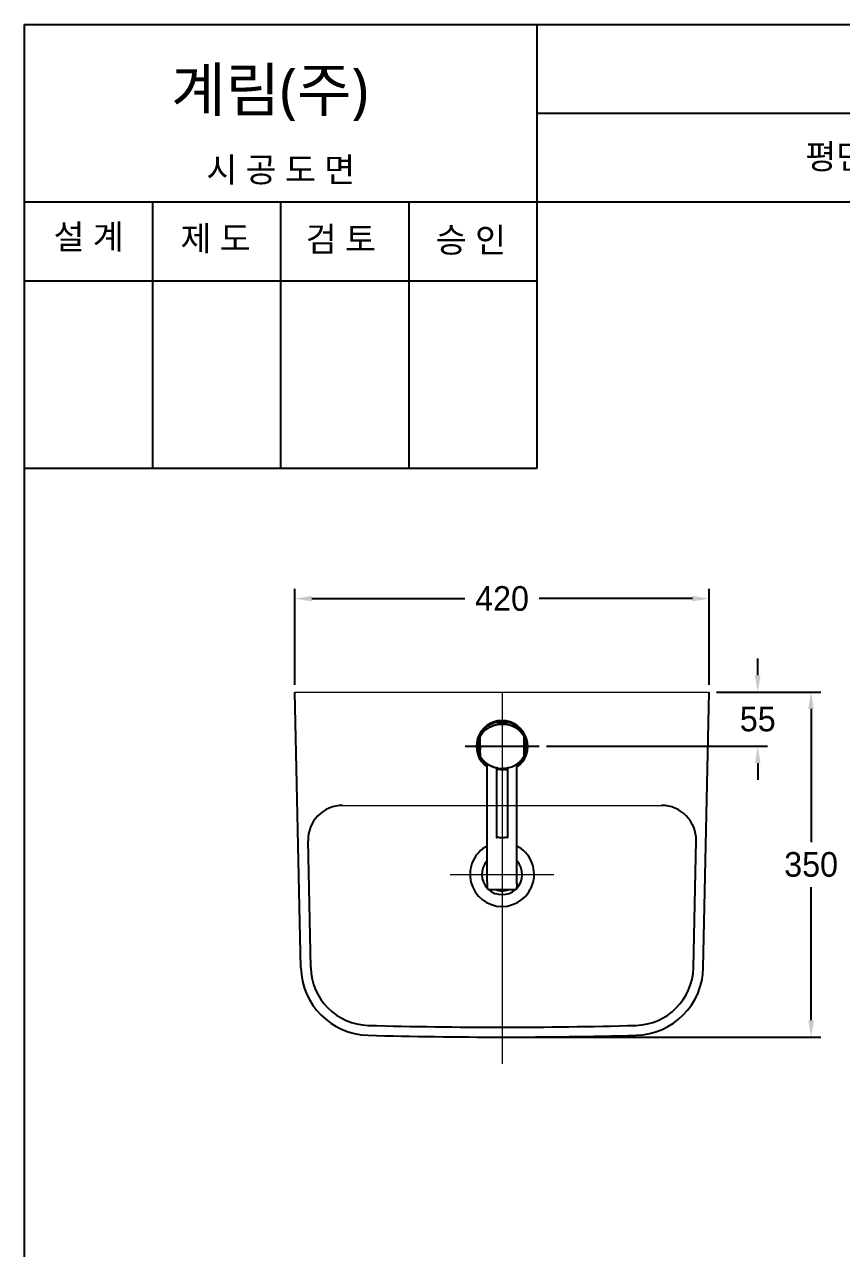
# Model space of a CAD drawing. Header units: millimetres. Extents: x 0 to 1800, y -67 to 2530.
# Drawn here: x 0 to 829, y 1288 to 2530 of the extents above; entities that cross this region are included whole.
import ezdxf
from ezdxf.enums import TextEntityAlignment as Align
from ezdxf.lldxf.tags import DXFTag

# ---------------------------------------------------------------- set-up
doc = ezdxf.new("R2010")
doc.units = ezdxf.units.MM
doc.layers.get('Defpoints').update_dxf_attribs({"color": 1})
for name, color, linetype in [('TEXT', 7, 'Continuous'), ('내부선 및 부속', 4, 'Continuous'), ('도각라인', 7, 'Continuous'), ('외형선', 3, 'Continuous'), ('중심선', 1, 'DASHED')]:
    doc.layers.add(name, color=color, linetype=linetype)
doc.styles.add('____', font='')
doc.styles.add('맑은고딕_통일', font='malgun.ttf', dxfattribs={"height": 25})
doc.styles.get('____').set_extended_font_data('굴림')
tags = doc.linetypes.add('DASHDOT', pattern=[70, 31, -13, 13, -13]).pattern_tags.tags
tags[10:11] = [DXFTag(74, 4), DXFTag(75, 0), DXFTag(340, '0'), DXFTag(46, 0.0), DXFTag(50, 0.0), DXFTag(44, 0.0), DXFTag(45, 0.0)]
tags[8:9] = [DXFTag(74, 4), DXFTag(75, 0), DXFTag(340, '0'), DXFTag(46, 0.0), DXFTag(50, 0.0), DXFTag(44, 0.0), DXFTag(45, 0.0)]
tags[6:7] = [DXFTag(74, 4), DXFTag(75, 0), DXFTag(340, '0'), DXFTag(46, 0.0), DXFTag(50, 0.0), DXFTag(44, 0.0), DXFTag(45, 0.0)]
tags[4:5] = [DXFTag(74, 4), DXFTag(75, 0), DXFTag(340, '0'), DXFTag(46, 0.0), DXFTag(50, 0.0), DXFTag(44, 0.0), DXFTag(45, 0.0)]
tags = doc.linetypes.add('DASHED', pattern=[25.72, 12.86, -12.86]).pattern_tags.tags
tags[6:7] = [DXFTag(74, 4), DXFTag(75, 0), DXFTag(340, '0'), DXFTag(46, 0.0), DXFTag(50, 0.0), DXFTag(44, 0.0), DXFTag(45, 0.0)]
tags[4:5] = [DXFTag(74, 4), DXFTag(75, 0), DXFTag(340, '0'), DXFTag(46, 0.0), DXFTag(50, 0.0), DXFTag(44, 0.0), DXFTag(45, 0.0)]
doc.dimstyles.new('MSADIM', dxfattribs={"dimtxt": 33, "dimasz": 17, "dimexe": 10, "dimexo": 7.5, "dimgap": 10, "dimtad": 0, "dimtih": 1, "dimtoh": 1, "dimdec": 0, "dimzin": 1, "dimdsep": 46, "dimtxsty": '____', "dimcen": 11.25, "dimadec": 0, "dimazin": 0, "dimtfac": 1, "dimtdec": 0, "dimtix": 1, "dimtmove": 0, "dimatfit": 3, "dimfxl": 0, "dimtolj": 1, "dimtzin": 1, "dimarcsym": 0})

# ---------------------------------------------------------------- blocks, each defined once
blk = doc.blocks.new('*D1')
at = {"color": 0, "lineweight": -2}
for p, q in [((701.8, 1852.7), (807.7, 1852.7)), ((797.7, 1835.7), (797.7, 1700.5)), ((797.7, 1519.7), (797.7, 1654.9)), ((491.8, 1502.7), (807.7, 1502.7))]:
    blk.add_line(p, q, dxfattribs=at)
at = {"color": 0}
for points in [[(794.8, 1835.7), (800.5, 1835.7), (797.7, 1852.7)], [(794.8, 1519.7), (800.5, 1519.7), (797.7, 1502.7)]]:
    blk.add_solid(points, dxfattribs=at)
at = {"layer": 'Defpoints', "color": 0}
for p in [(694.3, 1852.7), (797.7, 1852.7), (484.3, 1502.7)]:
    blk.add_point(p, dxfattribs=at)
at = {"color": 0, "insert": (797.7, 1677.7), "char_height": 25, "attachment_point": 5, "style": '____'}
blk.add_mtext('\\A1;350', dxfattribs=at)
blk = doc.blocks.new('*D2')
at = {"color": 0, "lineweight": -2}
for p, q in [((274.3, 1860.2), (274.3, 1957.5)), ((694.3, 1860.2), (694.3, 1957.5)), ((291.3, 1947.5), (446.7, 1947.5)), ((677.3, 1947.5), (522, 1947.5))]:
    blk.add_line(p, q, dxfattribs=at)
at = {"color": 0}
for points in [[(291.3, 1950.4), (291.3, 1944.7), (274.3, 1947.5)], [(677.3, 1950.4), (677.3, 1944.7), (694.3, 1947.5)]]:
    blk.add_solid(points, dxfattribs=at)
at = {"layer": 'Defpoints', "color": 0}
for p in [(694.3, 1947.5), (274.3, 1852.7), (694.3, 1852.7)]:
    blk.add_point(p, dxfattribs=at)
at = {"color": 0, "insert": (484.3, 1947.5), "char_height": 25, "attachment_point": 5, "style": '____'}
blk.add_mtext('\\A1;420', dxfattribs=at)
blk = doc.blocks.new('*D3')
at = {"color": 0, "lineweight": -2}
for p, q in [((743.6, 1869.7), (743.6, 1886.7)), ((701.8, 1852.7), (753.6, 1852.7)), ((529.3, 1797.7), (753.6, 1797.7)), ((743.6, 1780.7), (743.6, 1763.7))]:
    blk.add_line(p, q, dxfattribs=at)
at = {"color": 0}
for points in [[(740.7, 1869.7), (746.4, 1869.7), (743.6, 1852.7)], [(740.7, 1780.7), (746.4, 1780.7), (743.6, 1797.7)]]:
    blk.add_solid(points, dxfattribs=at)
at = {"layer": 'Defpoints', "color": 0}
for p in [(694.3, 1852.7), (743.6, 1852.7), (521.8, 1797.7)]:
    blk.add_point(p, dxfattribs=at)
at = {"color": 0, "insert": (743.6, 1825.2), "char_height": 25, "attachment_point": 5, "style": '____'}
blk.add_mtext('\\A1;55', dxfattribs=at)

msp = doc.modelspace()

# ---------------------------------------------------------------- linework, layer by layer
at = {"layer": '내부선 및 부속', "linetype": 'Continuous', "extrusion": (-1, 3.06162e-16, 0)}
for p, q in [((480, 1821.2), (480, 1820.2)), ((480, 1821.2), (484.4, 1821.2)), ((480, 1820.2), (484.4, 1820.2)), ((481.3, 1820.2), (481.3, 1820)), ((484.3, 1823.7), (484.3, 1822.7)), ((484.4, 1821.2), (488.7, 1821.2)), ((484.4, 1820.3), (484.4, 1821.2)), ((484.4, 1820.2), (488.7, 1820.2)), ((487.4, 1820.1), (487.4, 1820.2)), ((488.7, 1820.2), (488.7, 1821.2)), ((469.3, 1660.1), (469.3, 1779.8)), ((499.3, 1660.1), (499.3, 1779.8)), ((478.5, 1774.9), (478.5, 1705.5)), ((490.2, 1705.5), (490.2, 1774.9)), ((481.5, 1705), (479, 1705)), ((481.5, 1705), (487.2, 1705)), ((489.7, 1705), (487.2, 1705)), ((469.3, 1660.2), (469.3, 1658.5)), ((470.4, 1652.4), (484.3, 1652.4)), ((484.3, 1652.4), (498.3, 1652.4)), ((499.3, 1658.5), (499.3, 1660.2))]:
    msp.add_line(p, q, dxfattribs=at)
at = {"layer": '내부선 및 부속', "lineweight": 18}
msp.add_line((322.6, 1737.7), (646.1, 1737.7), dxfattribs=at)
at = {"layer": '내부선 및 부속'}
for p, q in [((290.3, 1573.2), (287.6, 1701.9)), ((678.3, 1573.2), (681.1, 1701.9))]:
    msp.add_line(p, q, dxfattribs=at)
at = {"layer": '내부선 및 부속', "linetype": 'Continuous'}
for centre, radius, start, end in [((484.3, 1797.7), 26, 90, 234.765), ((484.3, 1797.7), 25, 90, 233.1281), ((484.3, 1802.5), 19.2, 99.7692, 103.1156), ((484.3, 1802.5), 19.2, 90, 95.2432), ((484.3, 1797.7), 26, 305.235, 90), ((484.3, 1797.7), 25, 306.8719, 90), ((484.3, 1802.5), 19.2, 84.7749, 90), ((484.3, 1802.5), 19.2, 76.8844, 80.2618), ((479, 1705.5), 0.5, 180, 270), ((489.7, 1705.5), 0.5, 270, 0)]:
    msp.add_arc(centre, radius, start, end, dxfattribs=at)
at = {"layer": '내부선 및 부속', "linetype": 'Continuous', "extrusion": (0, 0, -1)}
for start, end in [(74.2191, 81.9112), (98.0888, 101.3034), (350.1619, 10.3106), (170.3222, 189.7144)]:
    msp.add_arc((-484.3, 1797.7), 22.8, start, end, dxfattribs=at)
at = {"layer": '내부선 및 부속'}
for centre, radius, start, end in [((322.6, 1702.7), 35, 90, 181.2276), ((646.1, 1702.7), 35, 358.7724, 90), ((484.3, 1667.7), 32.5, 117.4864, 62.5136), ((484.3, 1667.7), 20.5, 137.0297, 225.0891), ((484.3, 1667.7), 20.5, 314.9109, 42.9703), ((484.3, 1667.7), 20.5, 228.1508, 311.8492), ((350.3, 1574.5), 60, 181.2276, 268.4422), ((618.4, 1574.5), 60, 271.5578, 358.7724), ((484.3, 6502.7), 4990, 268.4422, 271.5578)]:
    msp.add_arc(centre, radius, start, end, dxfattribs=at)
at = {"layer": '내부선 및 부속', "linetype": 'Continuous'}
for centre, major_axis, ratio, start_param, end_param in [((484.3, 1802.5), (0, 19.2), 0.015039, 6.054274, 6.283185), ((484.3, 1660.4), (-11.8, 0), 0.803557, 1.010091, 1.570796), ((484.3, 1660.4), (-11.8, 0), 0.803557, 1.570796, 2.131502)]:
    msp.add_ellipse(centre, major_axis=major_axis, ratio=ratio, start_param=start_param, end_param=end_param, dxfattribs=at)
at = {"layer": '내부선 및 부속', "linetype": 'Continuous', "extrusion": (0, 0, -1)}
for centre, start_param, end_param in [((484.3, 1660.2), 1.570796, 1.57082), ((484.3, 1658.5), 1.308008, 1.570812), ((484.3, 1658.5), 4.712373, 4.975177)]:
    msp.add_ellipse(centre, major_axis=(0, -20.2), ratio=0.740741, start_param=start_param, end_param=end_param, dxfattribs=at)
at = {"layer": '내부선 및 부속', "linetype": 'Continuous'}
for points, knots in [([(468.2, 1814.8), (468.1, 1814.7), (467.2, 1814), (465.7, 1812.6), (463.7, 1810.4), (462.5, 1808.7), (462, 1807.8)], [0, 0, 0, 0, 0.059469, 0.340099, 0.661695, 1, 1, 1, 1]), ([(468.2, 1814.8), (468.3, 1814.8), (468.5, 1815), (468.9, 1815.3), (469.4, 1815.7), (470.1, 1816.1), (470.7, 1816.5), (471.5, 1817), (472.3, 1817.4), (473.1, 1817.8), (473.8, 1818.1), (474.2, 1818.3), (474.4, 1818.4), (474.6, 1818.4), (474.8, 1818.5), (475, 1818.6), (475.2, 1818.7), (475.4, 1818.7), (475.6, 1818.8), (475.8, 1818.9), (476, 1819), (476.1, 1819), (476.3, 1819.1), (476.5, 1819.1), (476.7, 1819.2), (476.9, 1819.3), (477.1, 1819.3), (477.3, 1819.4), (477.5, 1819.4), (477.7, 1819.5), (477.9, 1819.5), (478.1, 1819.6), (478.2, 1819.6), (478.4, 1819.7), (478.6, 1819.7), (478.8, 1819.7), (479, 1819.8), (479.2, 1819.8), (479.3, 1819.9), (479.5, 1819.9), (479.7, 1819.9), (479.9, 1820), (480.1, 1820), (480.2, 1820), (480.4, 1820), (480.6, 1820.1), (480.8, 1820.1), (480.9, 1820.1), (481.1, 1820.1), (481.3, 1820.2), (481.5, 1820.2), (481.6, 1820.2), (481.8, 1820.2), (482, 1820.2), (482.1, 1820.2), (482.3, 1820.3), (482.4, 1820.3), (482.6, 1820.3), (482.8, 1820.3), (482.9, 1820.3), (483.1, 1820.3), (483.3, 1820.3), (483.4, 1820.3), (483.6, 1820.3), (483.7, 1820.3), (483.9, 1820.3), (484, 1820.3), (484.2, 1820.3), (484.3, 1820.3), (484.3, 1820.3)], [0, 0, 0, 0, 0.005294, 0.043779, 0.084881, 0.128601, 0.174936, 0.223886, 0.275451, 0.329629, 0.386419, 0.398888, 0.411291, 0.423627, 0.435897, 0.4481, 0.460236, 0.472306, 0.48431, 0.496247, 0.508117, 0.519921, 0.531658, 0.543329, 0.554934, 0.566472, 0.577944, 0.589349, 0.600688, 0.611961, 0.623168, 0.634308, 0.645382, 0.65639, 0.667331, 0.678206, 0.689016, 0.699759, 0.710435, 0.721046, 0.73159, 0.742068, 0.752481, 0.762826, 0.773106, 0.78332, 0.793467, 0.803549, 0.813564, 0.823513, 0.833396, 0.843213, 0.852964, 0.862649, 0.872268, 0.88182, 0.891307, 0.900728, 0.910082, 0.919371, 0.928593, 0.93775, 0.946841, 0.955865, 0.964824, 0.973717, 0.982544, 0.991305, 1, 1, 1, 1]), ([(482.6, 1821.6), (482.6, 1821.6), (482.6, 1821.6), (482.6, 1821.6), (482.6, 1821.6), (482.6, 1821.6), (482.5, 1821.6), (482.5, 1821.6), (482.5, 1821.6), (482.5, 1821.6), (482.5, 1821.6), (482.5, 1821.6), (482.4, 1821.6), (482.4, 1821.6), (482.4, 1821.6), (482.4, 1821.6), (482.4, 1821.6), (482.3, 1821.6), (482.3, 1821.6), (482.2, 1821.6), (482.2, 1821.6), (482.2, 1821.6), (482.2, 1821.6), (482.1, 1821.6), (482.1, 1821.6), (482, 1821.6), (482, 1821.6), (482, 1821.6), (482, 1821.6), (481.9, 1821.5), (481.9, 1821.5), (481.8, 1821.5), (481.8, 1821.5), (481.8, 1821.5), (481.7, 1821.5), (481.7, 1821.5), (481.7, 1821.5), (481.7, 1821.5), (481.6, 1821.5), (481.5, 1821.5), (481.5, 1821.5), (481.5, 1821.5), (481.5, 1821.5), (481.5, 1821.5), (481.4, 1821.5), (481.4, 1821.5), (481.3, 1821.5), (481.3, 1821.5), (481.3, 1821.5), (481.2, 1821.5), (481.2, 1821.4), (481.2, 1821.4), (481.2, 1821.4), (481.2, 1821.4), (481.1, 1821.4), (481.1, 1821.4), (481.1, 1821.4), (481.1, 1821.4), (481.1, 1821.4), (481.1, 1821.4), (481.1, 1821.4)], [0, 0, 0, 0, 0.0625, 0.0625, 0.09375, 0.09375, 0.109375, 0.109375, 0.125, 0.125, 0.1875, 0.1875, 0.203125, 0.203125, 0.21875, 0.21875, 0.25, 0.25, 0.3125, 0.3125, 0.328125, 0.328125, 0.34375, 0.375, 0.40625, 0.40625, 0.421875, 0.421875, 0.4375, 0.4375, 0.5, 0.5, 0.53125, 0.53125, 0.546875, 0.546875, 0.5625, 0.5625, 0.625, 0.625, 0.640625, 0.640625, 0.65625, 0.65625, 0.6875, 0.6875, 0.75, 0.75, 0.78125, 0.78125, 0.8125, 0.84375, 0.84375, 0.875, 0.875, 0.9375, 0.9375, 0.96875, 0.96875, 1, 1, 1, 1]), ([(505, 1810.2), (505, 1810.2), (504.9, 1810.3), (504.9, 1810.4), (504.8, 1810.5), (504.7, 1810.5), (504.7, 1810.6), (504.6, 1810.7), (504.5, 1810.8), (504.5, 1810.9), (504.4, 1811), (504.3, 1811), (504.3, 1811.1), (504.2, 1811.2), (504.1, 1811.3), (504.1, 1811.4), (504, 1811.5), (503.9, 1811.5), (503.8, 1811.6), (503.8, 1811.7), (503.7, 1811.8), (503.6, 1811.9), (503.5, 1812), (503.4, 1812), (503.4, 1812.1), (503.3, 1812.2), (503.2, 1812.3), (503.1, 1812.4), (503, 1812.5), (503, 1812.5), (502.9, 1812.6), (502.8, 1812.7), (502.7, 1812.8), (502.6, 1812.9), (502.5, 1813), (502.5, 1813), (502.3, 1813.2), (502.1, 1813.3), (501.9, 1813.6), (501.7, 1813.8), (501.4, 1814), (501.2, 1814.2), (500.9, 1814.4), (500.7, 1814.6), (500.4, 1814.8), (500.2, 1815), (499.9, 1815.2), (499.7, 1815.4), (499.4, 1815.6), (499.1, 1815.8), (498.9, 1815.9), (498.6, 1816.1), (498.3, 1816.3), (498, 1816.5), (497.8, 1816.6), (497.5, 1816.8), (497.2, 1816.9), (497, 1817.1), (496.9, 1817.1), (496.9, 1817.1), (496.9, 1817.1), (496.9, 1817.1), (496.9, 1817.1), (496.9, 1817.1), (496.9, 1817.1), (496.9, 1817.1), (496.9, 1817.1), (496.9, 1817.1), (496.9, 1817.1), (496.8, 1817.2), (496.8, 1817.2), (496.8, 1817.2), (496.8, 1817.2), (496.8, 1817.2), (496.8, 1817.2), (496.8, 1817.2), (496.7, 1817.2), (496.7, 1817.2), (496.7, 1817.2), (496.7, 1817.2), (496.7, 1817.3), (496.6, 1817.3), (496.6, 1817.3), (496.6, 1817.3), (496.6, 1817.3), (496.5, 1817.3), (496.5, 1817.3), (496.5, 1817.3), (496.4, 1817.4), (496.4, 1817.4), (496.4, 1817.4), (496.4, 1817.4), (496.3, 1817.4), (496.3, 1817.4), (496.3, 1817.5), (496.2, 1817.5), (496.2, 1817.5), (496.1, 1817.5), (496.1, 1817.5), (496.1, 1817.6), (496, 1817.6), (496, 1817.6), (495.9, 1817.6), (495.9, 1817.6), (495.9, 1817.7), (495.8, 1817.7), (495.8, 1817.7), (495.7, 1817.7), (495.7, 1817.7), (495.6, 1817.8), (495.6, 1817.8), (495.5, 1817.8), (495.5, 1817.8), (495.4, 1817.9), (495.4, 1817.9), (495.3, 1817.9), (495.3, 1817.9), (495.2, 1818), (495.2, 1818), (495.1, 1818), (495, 1818), (495, 1818.1), (494.9, 1818.1), (494.9, 1818.1), (494.8, 1818.1), (494.7, 1818.2), (494.7, 1818.2), (494.6, 1818.2), (494.5, 1818.3), (494.5, 1818.3), (494.4, 1818.3), (494.3, 1818.3), (494.3, 1818.4), (494.2, 1818.4), (494.1, 1818.4), (494.1, 1818.5), (494, 1818.5), (493.9, 1818.5), (493.8, 1818.6), (493.8, 1818.6), (493.7, 1818.6), (493.6, 1818.6), (493.5, 1818.7), (493.4, 1818.7), (493.4, 1818.7), (493.3, 1818.8), (493.2, 1818.8), (493.1, 1818.8), (493, 1818.9), (492.9, 1818.9), (492.8, 1818.9), (492.7, 1818.9), (492.7, 1819), (492.6, 1819), (492.5, 1819), (492.4, 1819.1), (492.3, 1819.1), (492.2, 1819.1), (492.1, 1819.2), (492, 1819.2), (491.9, 1819.2), (491.8, 1819.2), (491.7, 1819.3), (491.6, 1819.3), (491.5, 1819.3), (491.4, 1819.4), (491.3, 1819.4), (491.2, 1819.4), (491.1, 1819.5), (491, 1819.5), (490.9, 1819.5), (490.7, 1819.5), (490.6, 1819.6), (490.5, 1819.6), (490.4, 1819.6), (490.3, 1819.6), (490.2, 1819.7), (490.1, 1819.7), (489.9, 1819.7), (489.8, 1819.8), (489.7, 1819.8), (489.6, 1819.8), (489.5, 1819.8), (489.3, 1819.9), (489.2, 1819.9), (489.1, 1819.9), (489, 1819.9), (488.8, 1819.9), (488.7, 1820), (488.6, 1820), (488.4, 1820), (488.3, 1820), (488.2, 1820), (488, 1820.1), (487.9, 1820.1), (487.8, 1820.1), (487.6, 1820.1), (487.5, 1820.1), (487.4, 1820.2), (487.2, 1820.2), (487.1, 1820.2), (486.9, 1820.2), (486.8, 1820.2), (486.6, 1820.2), (486.5, 1820.2), (486.3, 1820.3), (486.2, 1820.3), (486, 1820.3), (485.9, 1820.3), (485.7, 1820.3), (485.6, 1820.3), (485.4, 1820.3), (485.3, 1820.3), (485.1, 1820.3), (485, 1820.3), (484.8, 1820.3), (484.7, 1820.3), (484.5, 1820.3), (484.4, 1820.3), (484.3, 1820.3)], [0, 0, 0, 0, 0.003831, 0.008206, 0.012603, 0.017022, 0.021464, 0.025928, 0.030415, 0.034923, 0.039454, 0.044007, 0.048582, 0.053178, 0.057796, 0.062435, 0.067096, 0.071779, 0.076482, 0.081207, 0.085952, 0.090718, 0.095505, 0.100312, 0.105139, 0.109986, 0.114852, 0.119738, 0.124643, 0.129567, 0.13451, 0.139471, 0.144451, 0.149448, 0.154463, 0.159496, 0.164547, 0.178082, 0.191602, 0.205107, 0.218601, 0.232085, 0.245563, 0.259036, 0.272507, 0.285978, 0.299452, 0.312931, 0.326419, 0.339917, 0.35343, 0.366961, 0.38051, 0.394075, 0.407654, 0.421243, 0.43484, 0.448442, 0.448554, 0.448708, 0.448903, 0.44914, 0.449419, 0.44974, 0.450102, 0.450506, 0.450952, 0.451439, 0.451968, 0.452539, 0.453152, 0.453806, 0.454502, 0.455239, 0.456019, 0.45684, 0.457702, 0.458607, 0.459553, 0.460541, 0.46157, 0.462641, 0.463754, 0.464909, 0.466105, 0.467343, 0.468622, 0.469943, 0.471306, 0.47271, 0.474156, 0.475644, 0.477173, 0.478744, 0.480356, 0.48201, 0.483706, 0.485443, 0.487221, 0.489041, 0.490903, 0.492805, 0.49475, 0.496735, 0.498762, 0.50083, 0.50294, 0.50509, 0.507282, 0.509515, 0.51179, 0.514105, 0.516461, 0.518859, 0.521298, 0.523777, 0.526298, 0.52886, 0.531463, 0.534107, 0.536792, 0.539518, 0.542285, 0.545093, 0.547942, 0.550832, 0.553764, 0.556736, 0.559749, 0.562803, 0.565898, 0.569034, 0.572211, 0.575429, 0.578689, 0.581989, 0.58533, 0.588713, 0.592136, 0.5956, 0.599106, 0.602652, 0.606239, 0.609868, 0.613537, 0.617247, 0.620999, 0.624791, 0.628624, 0.632499, 0.636414, 0.64037, 0.644367, 0.648406, 0.652485, 0.656605, 0.660767, 0.664969, 0.669212, 0.673496, 0.677822, 0.682188, 0.686596, 0.691044, 0.695534, 0.700064, 0.704636, 0.709249, 0.713903, 0.718598, 0.723335, 0.728112, 0.732931, 0.737791, 0.742692, 0.747635, 0.752619, 0.757644, 0.762711, 0.767819, 0.772969, 0.77816, 0.783393, 0.788667, 0.793983, 0.799341, 0.804741, 0.810182, 0.815665, 0.821191, 0.826758, 0.832367, 0.838018, 0.843712, 0.849448, 0.855226, 0.861047, 0.86691, 0.872815, 0.878763, 0.884754, 0.890788, 0.896864, 0.902984, 0.909146, 0.915352, 0.921601, 0.927893, 0.934229, 0.940608, 0.947031, 0.953498, 0.960008, 0.966563, 0.973162, 0.979805, 0.986492, 0.993224, 1, 1, 1, 1]), ([(484.3, 1820.3), (484.3, 1820.3), (484.3, 1820.3), (484.3, 1820.2), (484.3, 1820), (484.3, 1819.8), (484.3, 1819.7)], [0, 0, 0, 0, 0.249645, 0.499764, 0.749882, 1, 1, 1, 1]), ([(487.6, 1821.4), (487.6, 1821.4), (487.6, 1821.4), (487.6, 1821.4), (487.6, 1821.4), (487.6, 1821.4), (487.5, 1821.4), (487.5, 1821.4), (487.5, 1821.4), (487.5, 1821.4), (487.5, 1821.4), (487.5, 1821.4), (487.4, 1821.4), (487.4, 1821.5), (487.4, 1821.5), (487.4, 1821.5), (487.4, 1821.5), (487.3, 1821.5), (487.3, 1821.5), (487.2, 1821.5), (487.2, 1821.5), (487.2, 1821.5), (487.2, 1821.5), (487.1, 1821.5), (487.1, 1821.5), (487, 1821.5), (487, 1821.5), (487, 1821.5), (487, 1821.5), (486.9, 1821.5), (486.9, 1821.5), (486.8, 1821.5), (486.8, 1821.5), (486.8, 1821.5), (486.7, 1821.5), (486.7, 1821.5), (486.7, 1821.5), (486.7, 1821.6), (486.6, 1821.6), (486.5, 1821.6), (486.5, 1821.6), (486.5, 1821.6), (486.5, 1821.6), (486.5, 1821.6), (486.4, 1821.6), (486.4, 1821.6), (486.3, 1821.6), (486.3, 1821.6), (486.3, 1821.6), (486.2, 1821.6), (486.2, 1821.6), (486.2, 1821.6), (486.2, 1821.6), (486.2, 1821.6), (486.1, 1821.6), (486.1, 1821.6), (486.1, 1821.6), (486.1, 1821.6), (486.1, 1821.6), (486.1, 1821.6), (486.1, 1821.6)], [0, 0, 0, 0, 0.0625, 0.0625, 0.09375, 0.09375, 0.109375, 0.109375, 0.125, 0.125, 0.1875, 0.1875, 0.203125, 0.203125, 0.21875, 0.21875, 0.25, 0.25, 0.3125, 0.3125, 0.328125, 0.328125, 0.34375, 0.375, 0.40625, 0.40625, 0.421875, 0.421875, 0.4375, 0.4375, 0.5, 0.5, 0.53125, 0.53125, 0.546875, 0.546875, 0.5625, 0.5625, 0.625, 0.625, 0.640625, 0.640625, 0.65625, 0.65625, 0.6875, 0.6875, 0.75, 0.75, 0.78125, 0.78125, 0.8125, 0.84375, 0.84375, 0.875, 0.875, 0.9375, 0.9375, 0.96875, 0.96875, 1, 1, 1, 1]), ([(462, 1801.8), (462, 1801.9), (462, 1801.9), (462, 1802), (462, 1802), (462, 1802.1), (462, 1802.1), (462, 1802.2), (462, 1802.2), (462, 1802.3), (462, 1802.3), (462, 1802.4), (462, 1802.4), (462, 1802.5), (462, 1802.6), (462, 1802.6), (462, 1802.7), (462, 1802.7), (462, 1802.8), (462, 1802.8), (462, 1802.9), (462, 1803), (462, 1803), (462, 1803.1), (462, 1803.1), (462, 1803.2), (462, 1803.3), (462, 1803.3), (462, 1803.4), (462, 1803.4), (462, 1803.5), (462, 1803.5), (462, 1803.6), (462, 1803.7), (462, 1803.7), (462, 1803.8), (462, 1803.8), (462, 1803.9), (462, 1804), (462, 1804), (462, 1804.1), (462, 1804.1), (462, 1804.2), (462, 1804.3), (462, 1804.3), (462, 1804.4), (462, 1804.5), (462, 1804.5), (462, 1804.6), (462, 1804.6), (462, 1804.7), (462, 1804.8), (462, 1804.8), (462, 1804.9), (462, 1805), (462, 1805), (462, 1805.1), (462, 1805.1), (462, 1805.2), (462, 1805.3), (462, 1805.3), (462, 1805.4), (462, 1805.5), (462, 1805.5), (462, 1805.6), (462, 1805.7), (462, 1805.7), (462, 1805.8), (462, 1805.8), (462, 1805.9), (462, 1806), (462, 1806), (462, 1806.1), (462, 1806.2), (462, 1806.2), (462, 1806.3), (462, 1806.4), (462, 1806.4), (462, 1806.5), (462, 1806.6), (462, 1806.6), (462, 1806.7), (462, 1806.8), (462, 1806.8), (462, 1806.9), (462, 1807), (462, 1807), (462, 1807.1), (462, 1807.2), (462, 1807.2), (462, 1807.3), (462, 1807.4), (462, 1807.4), (462, 1807.5), (462, 1807.6), (462, 1807.6), (462, 1807.7), (462, 1807.8), (462, 1807.8)], [0, 0, 0, 0, 0.01106, 0.022107, 0.033141, 0.044161, 0.055168, 0.066161, 0.077142, 0.088108, 0.099062, 0.110002, 0.120929, 0.131842, 0.142743, 0.153629, 0.164502, 0.175362, 0.186209, 0.197042, 0.207861, 0.218667, 0.22946, 0.240239, 0.251005, 0.261757, 0.272496, 0.283222, 0.293933, 0.304632, 0.315316, 0.325988, 0.336645, 0.34729, 0.35792, 0.368537, 0.379141, 0.389731, 0.400307, 0.41087, 0.421419, 0.431955, 0.442477, 0.452985, 0.46348, 0.473961, 0.484429, 0.494882, 0.505322, 0.515749, 0.526162, 0.536561, 0.546946, 0.557318, 0.567676, 0.578021, 0.588351, 0.598668, 0.608971, 0.619261, 0.629536, 0.639798, 0.650046, 0.660281, 0.670501, 0.680708, 0.690901, 0.70108, 0.711246, 0.721397, 0.731535, 0.741659, 0.751769, 0.761865, 0.771948, 0.782016, 0.792071, 0.802111, 0.812138, 0.822151, 0.83215, 0.842135, 0.852107, 0.862064, 0.872007, 0.881937, 0.891852, 0.901754, 0.911641, 0.921515, 0.931375, 0.94122, 0.951052, 0.96087, 0.970673, 0.980463, 0.990238, 1, 1, 1, 1]), ([(462, 1807.8), (462, 1807.8), (462, 1807.8), (462, 1807.8), (462, 1807.8), (462, 1807.8)], [0, 0, 0, 0, 0.5, 0.5, 1, 1, 1, 1]), ([(461.9, 1800.7), (461.9, 1800.7), (461.9, 1800.8), (462, 1800.9), (462, 1801.1), (462, 1801.2), (462, 1801.4), (462, 1801.5), (462, 1801.7), (462, 1801.8), (462, 1801.8)], [0, 0, 0, 0, 0.117598, 0.237295, 0.359099, 0.483017, 0.609058, 0.737229, 0.86754, 1, 1, 1, 1]), ([(506.7, 1801.8), (506.7, 1801.9), (506.7, 1801.9), (506.7, 1802), (506.7, 1802.1), (506.7, 1802.1), (506.7, 1802.2), (506.7, 1802.3), (506.7, 1802.4), (506.7, 1802.4), (506.7, 1802.5), (506.7, 1802.6), (506.7, 1802.7), (506.7, 1802.8), (506.7, 1802.8), (506.7, 1802.9), (506.7, 1803), (506.7, 1803.2), (506.7, 1803.4), (506.7, 1803.7), (506.7, 1804), (506.7, 1804.3), (506.7, 1804.6), (506.7, 1804.8), (506.7, 1804.9), (506.7, 1805), (506.7, 1805.1), (506.7, 1805.2), (506.7, 1805.3), (506.7, 1805.4), (506.7, 1805.6), (506.7, 1805.7), (506.7, 1805.8), (506.7, 1805.9), (506.7, 1806), (506.7, 1806.1), (506.7, 1806.2), (506.7, 1806.4), (506.7, 1806.5), (506.7, 1806.6), (506.7, 1806.7), (506.7, 1806.9), (506.7, 1807), (506.7, 1807.1), (506.7, 1807.2), (506.7, 1807.4), (506.7, 1807.5), (506.7, 1807.6), (506.7, 1807.7), (506.7, 1807.8)], [0, 0, 0, 0, 0.014424, 0.028955, 0.043594, 0.058341, 0.073195, 0.088159, 0.103231, 0.118413, 0.133705, 0.149107, 0.164619, 0.180242, 0.195977, 0.211824, 0.227784, 0.243856, 0.293519, 0.346524, 0.402886, 0.462621, 0.525749, 0.542815, 0.559972, 0.57722, 0.594561, 0.611993, 0.629518, 0.647136, 0.664847, 0.682651, 0.700549, 0.718541, 0.736628, 0.75481, 0.773087, 0.79146, 0.809929, 0.828495, 0.847157, 0.865917, 0.884775, 0.903731, 0.922786, 0.941939, 0.961193, 0.980546, 1, 1, 1, 1]), ([(506.7, 1807.8), (506.7, 1807.8), (506.7, 1807.8), (506.7, 1807.8), (506.7, 1807.8), (506.7, 1807.8)], [0, 0, 0, 0, 0.5, 0.5, 1, 1, 1, 1]), ([(506.7, 1800.7), (506.7, 1800.7), (506.7, 1800.8), (506.7, 1800.9), (506.7, 1800.9), (506.7, 1801), (506.7, 1801.1), (506.7, 1801.2), (506.7, 1801.3), (506.7, 1801.4), (506.7, 1801.5), (506.7, 1801.6), (506.7, 1801.7), (506.7, 1801.8), (506.7, 1801.8)], [0, 0, 0, 0, 0.077366, 0.155805, 0.23532, 0.315915, 0.397592, 0.480357, 0.564212, 0.649162, 0.735212, 0.822365, 0.910626, 1, 1, 1, 1]), ([(462, 1793.7), (462, 1793.7), (462, 1793.8), (462, 1793.8), (462, 1793.9), (462, 1794), (462, 1794.1), (462, 1794.1), (462, 1794.2), (462, 1794.3), (462, 1794.3), (462, 1794.4), (462, 1794.5), (462, 1794.5), (462, 1794.6)], [0, 0, 0, 0, 0.081189, 0.16369, 0.247504, 0.33263, 0.41907, 0.506823, 0.59485, 0.680544, 0.763905, 0.844934, 0.923632, 1, 1, 1, 1]), ([(462, 1791.1), (462, 1791.1), (462, 1791.2), (462, 1791.2), (462, 1791.3), (462, 1791.4), (462, 1791.4), (462, 1791.5), (462, 1791.5), (462, 1791.6), (462, 1791.7), (462, 1791.7), (462, 1791.8), (462, 1791.9), (462, 1792), (462, 1792), (462, 1792.1), (462, 1792.2), (462, 1792.3), (462, 1792.4), (462, 1792.5), (462, 1792.6), (462, 1792.8), (462, 1793), (462, 1793.2), (462, 1793.4), (462, 1793.6), (462, 1793.7)], [0, 0, 0, 0, 0.019153, 0.039028, 0.059626, 0.080947, 0.10299, 0.125757, 0.149246, 0.173458, 0.198392, 0.224049, 0.25043, 0.277532, 0.305358, 0.333906, 0.363177, 0.393171, 0.423887, 0.455326, 0.487488, 0.570544, 0.640418, 0.697109, 0.740618, 0.879871, 1, 1, 1, 1]), ([(462, 1791.1), (462, 1790.9), (462, 1790.6), (462, 1790), (462, 1789.7), (462, 1788.8), (462, 1788.2), (462, 1787.6)], [0, 0, 0, 0, 0.25, 0.25, 0.5, 0.5, 1, 1, 1, 1]), ([(506.7, 1793.7), (506.7, 1793.7), (506.7, 1793.8), (506.7, 1793.9), (506.7, 1793.9), (506.7, 1794), (506.7, 1794.1), (506.7, 1794.1), (506.7, 1794.2), (506.7, 1794.3), (506.7, 1794.3), (506.7, 1794.3)], [0, 0, 0, 0, 0.124337, 0.243653, 0.357942, 0.467199, 0.571421, 0.670601, 0.780507, 0.890441, 1, 1, 1, 1]), ([(506.7, 1791.1), (506.7, 1791.1), (506.7, 1791.2), (506.7, 1791.2), (506.7, 1791.3), (506.7, 1791.4), (506.7, 1791.4), (506.7, 1791.5), (506.7, 1791.5), (506.7, 1791.6), (506.7, 1791.6), (506.7, 1791.7), (506.7, 1791.7), (506.7, 1791.8), (506.7, 1791.8), (506.7, 1791.9), (506.7, 1791.9), (506.7, 1792), (506.7, 1792), (506.7, 1792.1), (506.7, 1792.1), (506.7, 1792.2), (506.7, 1792.2), (506.7, 1792.3), (506.7, 1792.3), (506.7, 1792.4), (506.7, 1792.4), (506.7, 1792.5), (506.7, 1792.7), (506.7, 1793), (506.7, 1793.2), (506.7, 1793.5), (506.7, 1793.6), (506.7, 1793.7)], [0, 0, 0, 0, 0.020289, 0.040466, 0.060532, 0.080487, 0.10033, 0.120063, 0.139686, 0.159198, 0.178601, 0.197893, 0.217076, 0.23615, 0.255114, 0.27397, 0.292716, 0.311354, 0.329884, 0.348306, 0.366619, 0.384825, 0.402923, 0.420914, 0.438798, 0.456574, 0.474244, 0.491806, 0.594173, 0.696139, 0.797743, 0.899018, 1, 1, 1, 1]), ([(506.7, 1787.6), (506.7, 1788.2), (506.7, 1788.8), (506.7, 1789.7), (506.7, 1790), (506.7, 1790.6), (506.7, 1790.9), (506.7, 1791.1)], [0, 0, 0, 0, 0.5, 0.5, 0.75, 0.75, 1, 1, 1, 1]), ([(479.7, 1775.4), (479.7, 1775.5), (479.6, 1775.5), (479.6, 1775.5), (479.5, 1775.5), (479.4, 1775.5), (479.3, 1775.5), (479.2, 1775.5), (479.2, 1775.6), (479.1, 1775.6), (479, 1775.6), (478.9, 1775.6), (478.8, 1775.6), (478.8, 1775.6), (478.7, 1775.7), (478.6, 1775.7), (478.5, 1775.7), (478.4, 1775.7), (478.3, 1775.7), (478.2, 1775.8), (478.2, 1775.8), (478.1, 1775.8), (478, 1775.8), (477.9, 1775.8), (477.8, 1775.9), (477.7, 1775.9), (477.6, 1775.9), (477.6, 1775.9), (477.5, 1776), (477.4, 1776), (477.3, 1776), (477.2, 1776), (477.1, 1776), (477, 1776.1), (477, 1776.1), (476.9, 1776.1), (476.8, 1776.2), (476.7, 1776.2), (476.6, 1776.2), (476.5, 1776.2), (476.4, 1776.3), (476.3, 1776.3), (476.2, 1776.3), (476.1, 1776.3), (476.1, 1776.4), (476, 1776.4), (475.9, 1776.4), (475.8, 1776.5), (475.7, 1776.5), (475.6, 1776.5), (475.5, 1776.6), (475.4, 1776.6), (475.3, 1776.6), (475.2, 1776.7), (475.1, 1776.7), (475.1, 1776.7), (475, 1776.8), (474.9, 1776.8), (474.8, 1776.8), (474.7, 1776.9), (474.6, 1776.9), (474.5, 1776.9), (474.4, 1777), (474.3, 1777), (474.2, 1777.1), (474.1, 1777.1), (474, 1777.1), (473.9, 1777.2), (473.8, 1777.2), (473.8, 1777.3), (473.7, 1777.3), (473.6, 1777.3), (473.5, 1777.4), (473.4, 1777.4), (473.3, 1777.5), (473.2, 1777.5), (473.1, 1777.6), (473, 1777.6), (472.9, 1777.7), (472.8, 1777.7), (472.7, 1777.7), (472.6, 1777.8), (472.5, 1777.8), (472.4, 1777.9), (472.3, 1777.9), (472.2, 1778), (472.1, 1778), (472, 1778.1), (471.9, 1778.1), (471.8, 1778.2), (471.7, 1778.2), (471.6, 1778.3), (471.6, 1778.4), (471.5, 1778.4), (471.4, 1778.5), (471.3, 1778.5), (471.2, 1778.6), (471.1, 1778.6), (471, 1778.7), (470.9, 1778.7), (470.8, 1778.8), (470.7, 1778.9), (470.6, 1778.9), (470.5, 1779), (470.4, 1779), (470.3, 1779.1), (470.2, 1779.2), (470.1, 1779.2), (470, 1779.3), (469.8, 1779.4), (469.6, 1779.6), (469.4, 1779.7), (469.2, 1779.8), (469, 1780), (468.8, 1780.1), (468.6, 1780.3), (468.4, 1780.4), (468.3, 1780.5), (468.1, 1780.7), (467.9, 1780.8), (467.7, 1781), (467.5, 1781.1), (467.4, 1781.3), (467.2, 1781.4), (467, 1781.6), (466.9, 1781.7), (466.7, 1781.8), (466.5, 1782), (466.4, 1782.1), (466.2, 1782.3), (466.1, 1782.4), (465.9, 1782.6), (465.8, 1782.7), (465.6, 1782.9), (465.5, 1783), (465.4, 1783.2), (465.2, 1783.3), (465.1, 1783.5), (464.9, 1783.6), (464.8, 1783.8), (464.7, 1783.9), (464.5, 1784.1), (464.5, 1784.2), (464.4, 1784.2), (464.4, 1784.2)], [0, 0, 0, 0, 0.004511, 0.009039, 0.013585, 0.018149, 0.02273, 0.027329, 0.031946, 0.036581, 0.041233, 0.045904, 0.050591, 0.055297, 0.06002, 0.064761, 0.06952, 0.074297, 0.079091, 0.083903, 0.088733, 0.09358, 0.098446, 0.103329, 0.10823, 0.113148, 0.118084, 0.123038, 0.12801, 0.133, 0.138007, 0.143032, 0.148075, 0.153136, 0.158214, 0.16331, 0.168424, 0.173556, 0.178706, 0.183873, 0.189058, 0.194261, 0.199481, 0.20472, 0.209976, 0.21525, 0.220542, 0.225851, 0.231179, 0.236524, 0.241887, 0.247268, 0.252666, 0.258083, 0.263517, 0.268969, 0.274439, 0.279926, 0.285432, 0.290955, 0.296496, 0.302055, 0.307632, 0.313226, 0.318839, 0.324469, 0.330117, 0.335783, 0.341467, 0.347169, 0.352888, 0.358626, 0.364381, 0.370154, 0.375945, 0.381754, 0.387581, 0.393425, 0.399288, 0.405168, 0.411067, 0.416983, 0.422917, 0.428869, 0.43484, 0.440828, 0.446834, 0.452858, 0.4589, 0.46496, 0.471038, 0.477133, 0.483247, 0.489379, 0.49553, 0.501698, 0.507884, 0.514088, 0.52031, 0.526551, 0.532809, 0.539086, 0.545381, 0.551694, 0.558025, 0.564374, 0.570742, 0.577127, 0.583531, 0.597138, 0.610658, 0.624092, 0.637439, 0.650699, 0.663872, 0.676959, 0.689959, 0.702872, 0.715698, 0.728437, 0.741089, 0.753654, 0.766132, 0.778522, 0.790826, 0.803043, 0.815172, 0.827214, 0.839169, 0.851036, 0.862816, 0.874509, 0.886114, 0.897631, 0.909061, 0.920404, 0.931659, 0.942826, 0.953906, 0.964898, 0.975803, 0.98662, 0.997349, 1, 1, 1, 1]), ([(490.2, 1774.8), (490.2, 1774.9), (490.2, 1775.2), (490.3, 1775.4), (490.5, 1775.6), (490.5, 1775.7), (490.6, 1775.7), (490.6, 1775.7), (490.7, 1775.8), (490.7, 1775.8), (490.6, 1775.8), (490.3, 1775.7), (489.7, 1775.6), (489.2, 1775.5), (488.8, 1775.4)], [0, 0, 0, 0, 0.069803, 0.125762, 0.165107, 0.178692, 0.188909, 0.193207, 0.207111, 0.310712, 0.426699, 0.581221, 0.772504, 1, 1, 1, 1]), ([(488.9, 1775.5), (489.4, 1775.5), (490.1, 1775.7), (490.7, 1775.8), (491.2, 1776), (492.3, 1776.3), (493.4, 1776.6), (494.7, 1777.2), (495.1, 1777.3), (495.9, 1777.7), (496.3, 1777.9), (497.2, 1778.4), (497.6, 1778.6), (498.2, 1779), (498.4, 1779.1), (498.7, 1779.3), (498.9, 1779.5), (499.5, 1779.9), (499.9, 1780.1), (500.6, 1780.7), (501, 1781), (501.6, 1781.5), (501.9, 1781.8), (502.2, 1782.1)], [0, 0, 0, 0, 0.092166, 0.138249, 0.138249, 0.184332, 0.368664, 0.368664, 0.460829, 0.460829, 0.552995, 0.552995, 0.645161, 0.645161, 0.691244, 0.691244, 0.737327, 0.737327, 0.829493, 0.829493, 0.921659, 0.921659, 1, 1, 1, 1]), ([(502.2, 1782.1), (502.4, 1782.3), (503.4, 1783.1), (504.9, 1785), (506.1, 1786.6), (506.7, 1787.6)], [0, 0, 0, 0, 0.124211, 0.550866, 1, 1, 1, 1]), ([(505, 1785.1), (505, 1785.2), (505.1, 1785.2), (505.4, 1785.7), (505.7, 1786), (506.2, 1786.8), (506.4, 1787.2), (506.7, 1787.6)], [0, 0, 0, 0, 0.070308, 0.070308, 0.535154, 0.535154, 1, 1, 1, 1]), ([(479.9, 1775.4), (479.6, 1775.5), (479.1, 1775.5), (478.7, 1775.6), (478.4, 1775.6), (478.3, 1775.6), (478.4, 1775.4), (478.4, 1775.3), (478.5, 1775.1), (478.5, 1774.9), (478.5, 1774.9), (478.5, 1774.8)], [0, 0, 0, 0, 0.221729, 0.411898, 0.571636, 0.701862, 0.8045, 0.884003, 0.946486, 0.973878, 1, 1, 1, 1]), ([(480.1, 1774.3), (480.1, 1774.3), (480.1, 1774.3), (480, 1774.3), (480, 1774.3), (480, 1774.3), (480, 1774.3), (479.9, 1774.3), (479.9, 1774.3), (479.9, 1774.3), (479.9, 1774.3), (479.8, 1774.3), (479.8, 1774.3), (479.8, 1774.3), (479.8, 1774.4), (479.7, 1774.4), (479.7, 1774.4), (479.7, 1774.4), (479.7, 1774.4), (479.6, 1774.4), (479.6, 1774.4), (479.6, 1774.4), (479.6, 1774.4), (479.6, 1774.4), (479.5, 1774.4), (479.5, 1774.4), (479.5, 1774.4), (479.5, 1774.4), (479.5, 1774.4), (479.4, 1774.5), (479.4, 1774.5), (479.4, 1774.5), (479.4, 1774.5), (479.4, 1774.5), (479.3, 1774.5), (479.3, 1774.5), (479.3, 1774.5), (479.2, 1774.5), (479.2, 1774.5), (479.1, 1774.6), (479.1, 1774.6), (479, 1774.6), (479, 1774.6), (478.9, 1774.6), (478.9, 1774.6), (478.9, 1774.7), (478.8, 1774.7), (478.8, 1774.7), (478.7, 1774.7), (478.7, 1774.7), (478.6, 1774.7), (478.6, 1774.8), (478.6, 1774.8), (478.5, 1774.8), (478.5, 1774.8), (478.5, 1774.8), (478.5, 1774.8), (478.5, 1774.8), (478.5, 1774.8), (478.5, 1774.8)], [0, 0, 0, 0, 0.008833, 0.017667, 0.026501, 0.035336, 0.044172, 0.053009, 0.061847, 0.070685, 0.079524, 0.088363, 0.097204, 0.106045, 0.114887, 0.12373, 0.132573, 0.141418, 0.150263, 0.159109, 0.167955, 0.176803, 0.185651, 0.1945, 0.203349, 0.2122, 0.221051, 0.229903, 0.238756, 0.247609, 0.256463, 0.265318, 0.274174, 0.283031, 0.291888, 0.300747, 0.309606, 0.33472, 0.359887, 0.385109, 0.410386, 0.435719, 0.461108, 0.486555, 0.512061, 0.537625, 0.56325, 0.588935, 0.614682, 0.660213, 0.70504, 0.749169, 0.792613, 0.83538, 0.877483, 0.918932, 0.959739, 0.999918, 1, 1, 1, 1]), ([(479.7, 1775.5), (479.7, 1775.4), (479.8, 1775.4), (479.8, 1775.4), (479.9, 1775.4), (479.9, 1775.4), (479.9, 1775.4), (480, 1775.4), (480, 1775.4), (480.1, 1775.4), (480.1, 1775.4), (480.2, 1775.4), (480.2, 1775.4), (480.3, 1775.4), (480.3, 1775.4), (480.3, 1775.4), (480.4, 1775.3), (480.4, 1775.3), (480.5, 1775.3), (480.5, 1775.3), (480.6, 1775.3), (480.6, 1775.3), (480.7, 1775.3), (480.7, 1775.3), (480.8, 1775.3), (480.8, 1775.3), (480.9, 1775.3), (480.9, 1775.3), (481, 1775.3), (481, 1775.3), (481.1, 1775.3), (481.1, 1775.3), (481.2, 1775.3), (481.2, 1775.2), (481.3, 1775.2), (481.3, 1775.2), (481.4, 1775.2), (481.4, 1775.2), (481.5, 1775.2), (481.5, 1775.2), (481.6, 1775.2), (481.6, 1775.2), (481.6, 1775.2)], [0, 0, 0, 0, 0.023127, 0.046347, 0.06966, 0.093066, 0.116565, 0.140157, 0.163843, 0.187622, 0.211494, 0.235461, 0.259521, 0.283676, 0.307926, 0.332271, 0.356712, 0.381248, 0.405881, 0.43061, 0.455436, 0.48036, 0.505382, 0.530502, 0.555721, 0.58104, 0.606458, 0.631976, 0.657595, 0.683315, 0.709137, 0.73506, 0.761086, 0.787215, 0.813448, 0.839784, 0.866224, 0.892769, 0.919418, 0.946173, 0.973033, 1, 1, 1, 1]), ([(481.5, 1774), (481.5, 1774), (481.5, 1774.1), (481.4, 1774.1), (481.4, 1774.1), (481.4, 1774.1), (481.4, 1774.1), (481.3, 1774.1), (481.3, 1774.1), (481.3, 1774.1), (481.3, 1774.1), (481.2, 1774.1), (481.2, 1774.1), (481.2, 1774.1), (481.2, 1774.1), (481.2, 1774.1), (481.2, 1774.1), (481.2, 1774.1), (481.1, 1774.1), (481.1, 1774.1), (481.1, 1774.1), (481.1, 1774.1), (481.1, 1774.1), (481.1, 1774.1), (481, 1774.1), (480.9, 1774.1), (480.8, 1774.1), (480.7, 1774.2), (480.6, 1774.2), (480.6, 1774.2), (480.5, 1774.2), (480.4, 1774.2), (480.4, 1774.2), (480.4, 1774.2), (480.3, 1774.2), (480.3, 1774.2), (480.2, 1774.2), (480.2, 1774.2), (480.1, 1774.3), (480.1, 1774.3), (480.1, 1774.3)], [0, 0, 0, 0, 0.01945, 0.038175, 0.056175, 0.07345, 0.089999, 0.105823, 0.120922, 0.135296, 0.148945, 0.161868, 0.174066, 0.185539, 0.196287, 0.20631, 0.215607, 0.224179, 0.232026, 0.239148, 0.245544, 0.251216, 0.256162, 0.279787, 0.329779, 0.406136, 0.508854, 0.555759, 0.600447, 0.642919, 0.683177, 0.721223, 0.757058, 0.789718, 0.823058, 0.857079, 0.891783, 0.92717, 0.963242, 1, 1, 1, 1]), ([(487.1, 1775.2), (487.1, 1775.2), (487.1, 1775.2), (487.2, 1775.2), (487.2, 1775.2), (487.3, 1775.2), (487.3, 1775.2), (487.4, 1775.2), (487.4, 1775.2), (487.5, 1775.2), (487.5, 1775.3), (487.6, 1775.3), (487.6, 1775.3), (487.7, 1775.3), (487.7, 1775.3), (487.8, 1775.3), (487.8, 1775.3), (487.9, 1775.3), (487.9, 1775.3), (487.9, 1775.3), (488, 1775.3), (488, 1775.3), (488.1, 1775.3), (488.1, 1775.3), (488.2, 1775.3), (488.2, 1775.3), (488.3, 1775.3), (488.3, 1775.4), (488.4, 1775.4), (488.4, 1775.4), (488.5, 1775.4), (488.5, 1775.4), (488.5, 1775.4), (488.6, 1775.4), (488.6, 1775.4), (488.7, 1775.4), (488.7, 1775.4), (488.8, 1775.4), (488.8, 1775.4), (488.9, 1775.4), (488.9, 1775.4), (488.9, 1775.4), (488.9, 1775.5)], [0, 0, 0, 0, 0.026967, 0.053828, 0.080583, 0.107233, 0.133777, 0.160218, 0.186554, 0.212787, 0.238916, 0.264942, 0.290866, 0.316688, 0.342408, 0.368027, 0.393545, 0.418963, 0.444282, 0.469501, 0.494621, 0.519643, 0.544567, 0.569393, 0.594122, 0.618755, 0.643291, 0.667732, 0.692077, 0.716326, 0.740481, 0.764542, 0.788508, 0.812381, 0.836159, 0.859844, 0.883436, 0.906935, 0.930341, 0.953653, 0.976873, 1, 1, 1, 1]), ([(487.2, 1774), (487.2, 1774), (487.2, 1774.1), (487.2, 1774.1), (487.3, 1774.1), (487.3, 1774.1), (487.4, 1774.1), (487.4, 1774.1), (487.5, 1774.1), (487.5, 1774.1), (487.6, 1774.1), (487.6, 1774.1), (487.7, 1774.1), (487.8, 1774.1), (488, 1774.2), (488.1, 1774.2), (488.2, 1774.2), (488.3, 1774.2), (488.3, 1774.2), (488.4, 1774.2), (488.4, 1774.2), (488.5, 1774.2), (488.5, 1774.3), (488.6, 1774.3), (488.6, 1774.3), (488.6, 1774.3)], [0, 0, 0, 0, 0.017951, 0.038609, 0.061967, 0.088019, 0.116759, 0.148178, 0.182271, 0.219032, 0.258456, 0.318708, 0.381027, 0.445424, 0.511915, 0.641058, 0.710411, 0.761874, 0.808984, 0.851742, 0.890145, 0.924184, 0.953848, 0.979124, 1, 1, 1, 1]), ([(488.6, 1774.3), (488.9, 1774.3), (489.3, 1774.5), (489.7, 1774.6), (489.9, 1774.7), (490.1, 1774.8), (490.2, 1774.8), (490.2, 1774.8), (490.2, 1774.8)], [0, 0, 0, 0, 0.305063, 0.457595, 0.610126, 0.762658, 0.91519, 1, 1, 1, 1]), ([(470.4, 1652.4), (470.3, 1652.4), (470.3, 1652.4), (470.2, 1652.5), (470.2, 1652.5), (470.2, 1652.5), (470.1, 1652.5), (470.1, 1652.6), (470.1, 1652.6), (470.1, 1652.6), (470, 1652.7), (470, 1652.7), (470, 1652.8), (470, 1652.8), (469.9, 1652.9), (469.9, 1652.9), (469.9, 1652.9), (469.9, 1653), (469.9, 1653), (469.9, 1653.1), (469.9, 1653.2), (469.8, 1653.2)], [0, 0, 0, 0, 0.125, 0.25, 0.25, 0.375, 0.375, 0.4375, 0.4375, 0.5, 0.5, 0.625, 0.625, 0.75, 0.75, 0.78125, 0.78125, 0.8125, 0.875, 0.875, 1, 1, 1, 1]), ([(498.8, 1653.2), (498.8, 1653.2), (498.8, 1653.1), (498.8, 1653), (498.7, 1652.9), (498.7, 1652.9), (498.7, 1652.8), (498.7, 1652.8), (498.7, 1652.8), (498.7, 1652.8), (498.6, 1652.7), (498.6, 1652.7), (498.6, 1652.6), (498.6, 1652.6), (498.5, 1652.5), (498.5, 1652.5), (498.5, 1652.5), (498.5, 1652.5), (498.5, 1652.5), (498.5, 1652.5), (498.4, 1652.5), (498.4, 1652.4), (498.3, 1652.4), (498.3, 1652.4)], [0, 0, 0, 0, 0.125, 0.125, 0.25, 0.25, 0.3125, 0.34375, 0.34375, 0.375, 0.375, 0.5, 0.5, 0.625, 0.625, 0.6875, 0.6875, 0.71875, 0.71875, 0.75, 0.75, 0.875, 1, 1, 1, 1])]:
    msp.add_open_spline(points, degree=3, knots=knots, dxfattribs=at)
for points, degree in [([(461.9, 1800.2), (461.9, 1800.4), (461.9, 1800.5), (461.9, 1800.7)], 3), ([(462, 1787.6), (462, 1794.3), (462, 1801.1), (462, 1807.8)], 3), ([(506.7, 1807.8), (505.4, 1809.8), (503.8, 1811.6)], 2), ([(506.7, 1787.6), (506.7, 1794.3), (506.7, 1801.1), (506.7, 1807.8)], 3), ([(506.7, 1800.2), (506.7, 1800.4), (506.7, 1800.5), (506.7, 1800.7)], 3), ([(461.9, 1800.2), (461.9, 1799.4), (461.9, 1798.5), (462, 1797.7)], 3), ([(462, 1797.7), (462, 1797.4), (462, 1797.1), (462, 1796.8)], 3), ([(462, 1796.8), (462, 1795.8), (462, 1794.3)], 2), ([(506.7, 1797.7), (506.7, 1798.5), (506.7, 1799.4), (506.7, 1800.2)], 3), ([(506.7, 1796.8), (506.7, 1797.1), (506.7, 1797.4), (506.7, 1797.7)], 3), ([(506.7, 1794.3), (506.7, 1795.8), (506.7, 1796.8)], 2), ([(462, 1787.6), (462, 1787.6), (462, 1787.6), (462, 1787.6), (462, 1787.6)], 3), ([(462, 1787.6), (463, 1785.8), (464.4, 1784.3)], 2), ([(506.7, 1787.6), (506.7, 1787.6), (506.7, 1787.6), (506.7, 1787.6), (506.7, 1787.6)], 3), ([(479.7, 1775.4), (479.8, 1775.4), (479.8, 1775.4), (479.8, 1775.4)], 3), ([(484.3, 1773.9), (483.4, 1773.9), (482.4, 1773.9), (481.5, 1774)], 3), ([(481.6, 1775.2), (482.5, 1775.1), (483.4, 1775.1), (484.3, 1775.1)], 3), ([(487.1, 1775.2), (486.2, 1775.1), (485.2, 1775.1), (484.3, 1775.1)], 3), ([(487.2, 1774), (486.2, 1773.9), (485.3, 1773.9), (484.3, 1773.9)], 3), ([(488.9, 1775.4), (488.9, 1775.4), (488.9, 1775.4), (488.8, 1775.4)], 3)]:
    msp.add_open_spline(points, degree=degree, dxfattribs=at)
msp.add_rational_spline([(484.3, 1775.1), (484.3, 1774.9), (484.3, 1774.5), (484.3, 1773.9)], [1.00001310391, 0.860378772217, 0.860375242146, 1.0000025137], degree=3, dxfattribs=at)
at = {"layer": '도각라인'}
for p, q in [((0, 0), (0, 2530)), ((0, 2530), (1800, 2530)), ((520, 2080), (520, 2530)), ((520, 2440), (1800, 2440)), ((0, 2350), (1800, 2350)), ((130, 2080), (130, 2350)), ((260, 2080), (260, 2350)), ((390, 2080), (390, 2350)), ((0, 2270), (520, 2270)), ((0, 2080), (520, 2080))]:
    msp.add_line(p, q, dxfattribs=at)
at = {"layer": '외형선', "lineweight": 18}
msp.add_line((274.3, 1852.7), (694.3, 1852.7), dxfattribs=at)
at = {"layer": '외형선'}
for p, q in [((280.3, 1573), (274.3, 1852.7)), ((688.3, 1573), (694.3, 1852.7))]:
    msp.add_line(p, q, dxfattribs=at)
for centre, radius, start, end in [((350.3, 1574.5), 70, 181.2276, 268.4422), ((618.4, 1574.5), 70, 271.5578, 358.7724), ((484.3, 6502.7), 5000, 268.4422, 271.5578)]:
    msp.add_arc(centre, radius, start, end, dxfattribs=at)
at = {"layer": '중심선', "lineweight": 18}
for p, q in [((484.3, 1852.7), (484.3, 1475.6)), ((431.8, 1667.7), (536.8, 1667.7))]:
    msp.add_line(p, q, dxfattribs=at)
at = {"layer": '중심선', "linetype": 'DASHDOT'}
msp.add_line((446.8, 1797.7), (521.8, 1797.7), dxfattribs=at)
msp.add_line((446.8, 1797.7), (521.8, 1797.7), dxfattribs=at)

# ---------------------------------------------------------------- texts
at = {"layer": 'TEXT', "style": '맑은고딕_통일'}
msp.add_text('계림(주)', height=44, dxfattribs=at).set_placement((148.7, 2441.8))
for s, p in [('평면붙임 세면기', (905.8, 2396)), ('시 공 도 면', (259.9, 2382.7)), ('설 계', (65, 2314.6)), ('제 도', (193.8, 2312.9)), ('검 토', (320.8, 2312.3)), ('승 인', (452.7, 2311.4))]:
    msp.add_text(s, height=25, dxfattribs=at).set_placement(p, align=Align.MIDDLE_CENTER)

# ---------------------------------------------------------------- dimensions: what is measured, and where the dimension line sits
dim = msp.add_linear_dim(base=(694.3, 1947.5), p1=(274.3, 1852.7), p2=(694.3, 1852.7), dimstyle='MSADIM', override={"dimtxt": 25, "dimtofl": 0})
dim.commit()
dim.dimension.update_dxf_attribs({"geometry": '*D2', "text_midpoint": (484.3, 1947.5)})
for base, p1, picture, middle in [((743.6, 1852.7), (521.8, 1797.7), '*D3', (743.6, 1825.2)), ((797.7, 1852.7), (484.3, 1502.7), '*D1', (797.7, 1677.7))]:
    dim = msp.add_linear_dim(base=base, p1=p1, p2=(694.3, 1852.7), angle=90, dimstyle='MSADIM', override={"dimtxt": 25, "dimtofl": 0})
    dim.commit()
    dim.dimension.update_dxf_attribs({"geometry": picture, "text_midpoint": middle})

doc.saveas('drawing.dxf')
